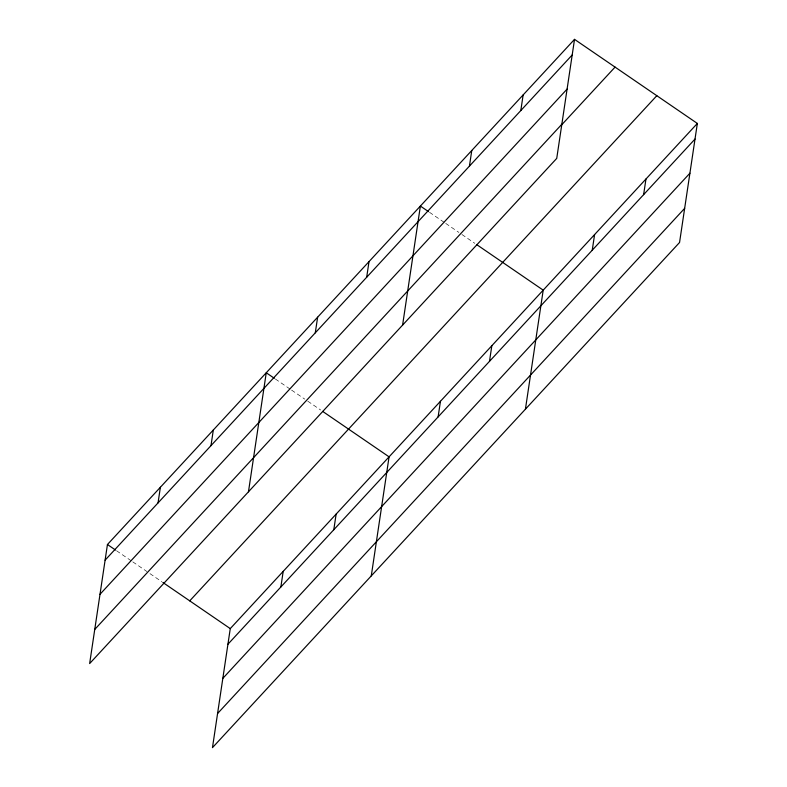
<?xml version="1.0" encoding="UTF-8"?>
<svg xmlns="http://www.w3.org/2000/svg" width="787" height="787" viewBox="0 0 787 787"><rect width="100%" height="100%" fill="white"/><g stroke="black" fill="none" stroke-linecap="round" stroke-linejoin="round"><path stroke-width="0.59" stroke-dasharray="3.94 2.95" d="M429.505 212.303L444.704 222.701M445.717 223.4L458.89 232.421M461.91 234.487L474.836 243.331M275.371 379L290.57 389.408M291.583 390.106L304.756 399.127M307.776 401.193L320.702 410.037M116.565 550.762L131.763 561.17M132.777 561.859L146.962 571.569M149.963 573.625L161.896 581.8"/><path stroke-width="1.18" d="M574.53 39.35L107.445 544.515L89.649 663.559L556.734 158.394L574.53 39.35L697.351 123.441L679.555 242.485L212.47 747.65L230.266 628.606L697.351 123.441M158.049 502.903L160.381 487.261M210.985 445.649L213.316 430.017M248.466 491.806L266.252 372.763L274.358 378.311M315.292 332.822L317.633 317.191M280.861 586.984L283.202 571.352M366.673 277.26L369.014 261.628M333.796 529.74L336.138 514.098M402.6 325.1L420.386 206.056L428.492 211.605M371.277 575.897L389.073 456.844L322.69 411.404M469.436 166.126L471.767 150.484M438.113 416.913L440.454 401.281M520.807 110.554L523.148 94.922M489.494 361.341L491.826 345.709M525.421 409.191L543.207 290.147L476.824 244.698M592.247 250.207L594.588 234.575M643.628 194.645L645.97 179.003M105.104 560.157L572.188 54.982M100.008 594.274L567.093 89.108M94.755 629.433L561.839 124.267M561.19 125.359L615.06 67.102M189.736 600.855L656.82 95.689M227.925 644.238L695.01 139.073M222.829 678.364L689.914 173.199M217.576 713.524L684.651 208.358M107.445 544.515L115.551 550.064M162.889 582.478L230.266 628.606"/></g></svg>
